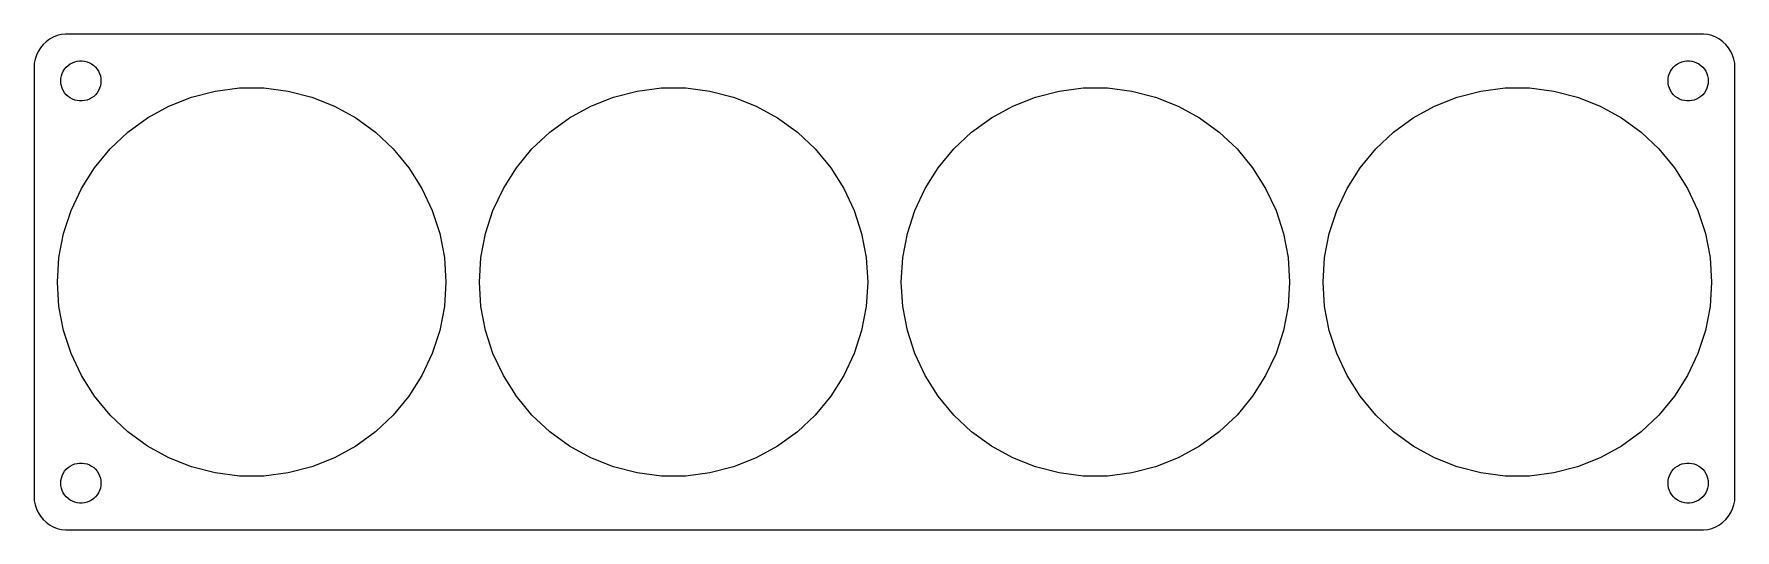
# Model space of a CAD drawing. Header units: metres. Extents: x -127 to 127, y -37 to 37.
import ezdxf

# ---------------------------------------------------------------- set-up
doc = ezdxf.new("R2010")
doc.units = ezdxf.units.M

msp = doc.modelspace()

# ---------------------------------------------------------------- linework, layer by layer
for p, q in [((-125.187, 35.8526), (-125.645, 35.4227)), ((-124.679, 36.2216), (-125.187, 35.8526)), ((-124.129, 36.5241), (-124.679, 36.2216)), ((-123.545, 36.7553), (-124.129, 36.5241)), ((-122.937, 36.9114), (-123.545, 36.7553)), ((-122.314, 36.9901), (-122.937, 36.9114)), ((122.314, 36.9901), (-122.314, 36.9901)), ((122.937, 36.9114), (122.314, 36.9901)), ((123.545, 36.7553), (122.937, 36.9114)), ((124.129, 36.5241), (123.545, 36.7553)), ((124.679, 36.2216), (124.129, 36.5241)), ((125.187, 35.8526), (124.679, 36.2216)), ((125.645, 35.4227), (125.187, 35.8526)), ((-126.843, 33.2434), (-126.961, 32.6267)), ((-126.649, 33.8406), (-126.843, 33.2434)), ((-126.382, 34.4088), (-126.649, 33.8406)), ((-126.045, 34.9389), (-126.382, 34.4088)), ((-125.645, 35.4227), (-126.045, 34.9389)), ((126.045, 34.9389), (125.645, 35.4227)), ((126.382, 34.4088), (126.045, 34.9389)), ((126.649, 33.8406), (126.382, 34.4088)), ((126.843, 33.2434), (126.649, 33.8406)), ((126.961, 32.6267), (126.843, 33.2434)), ((-126.961, 32.6267), (-127, 32)), ((-127, 32), (-127, -32)), ((-122.976, 30.376), (-122.906, 30.7461)), ((-122.906, 30.7461), (-122.789, 31.1044)), ((-122.789, 31.1044), (-122.629, 31.4453)), ((-122.629, 31.4453), (-122.427, 31.7634)), ((-122.427, 31.7634), (-122.187, 32.0536)), ((-122.187, 32.0536), (-121.912, 32.3115)), ((-121.912, 32.3115), (-121.607, 32.533)), ((-121.607, 32.533), (-121.277, 32.7145)), ((-121.277, 32.7145), (-120.927, 32.8532)), ((-120.927, 32.8532), (-120.562, 32.9469)), ((-120.562, 32.9469), (-120.188, 32.9941)), ((-120.188, 32.9941), (-119.812, 32.9941)), ((-119.812, 32.9941), (-119.438, 32.9469)), ((-119.438, 32.9469), (-119.073, 32.8532)), ((-119.073, 32.8532), (-118.723, 32.7145)), ((-118.723, 32.7145), (-118.393, 32.533)), ((-118.393, 32.533), (-118.088, 32.3115)), ((-118.088, 32.3115), (-117.813, 32.0536)), ((-117.813, 32.0536), (-117.573, 31.7634)), ((-117.573, 31.7634), (-117.371, 31.4453)), ((-117.371, 31.4453), (-117.211, 31.1044)), ((-117.211, 31.1044), (-117.094, 30.7461)), ((-117.094, 30.7461), (-117.024, 30.376)), ((117.024, 30.376), (117.094, 30.7461)), ((117.094, 30.7461), (117.211, 31.1044)), ((117.211, 31.1044), (117.371, 31.4453)), ((117.371, 31.4453), (117.573, 31.7634)), ((117.573, 31.7634), (117.813, 32.0536)), ((117.813, 32.0536), (118.088, 32.3115)), ((118.088, 32.3115), (118.393, 32.533)), ((118.393, 32.533), (118.723, 32.7145)), ((118.723, 32.7145), (119.073, 32.8532)), ((119.073, 32.8532), (119.438, 32.9469)), ((119.438, 32.9469), (119.812, 32.9941)), ((119.812, 32.9941), (120.188, 32.9941)), ((120.188, 32.9941), (120.562, 32.9469)), ((120.562, 32.9469), (120.927, 32.8532)), ((120.927, 32.8532), (121.277, 32.7145)), ((121.277, 32.7145), (121.607, 32.533)), ((121.607, 32.533), (121.912, 32.3115)), ((121.912, 32.3115), (122.187, 32.0536)), ((122.187, 32.0536), (122.427, 31.7634)), ((122.427, 31.7634), (122.629, 31.4453)), ((122.629, 31.4453), (122.789, 31.1044)), ((122.789, 31.1044), (122.906, 30.7461)), ((122.906, 30.7461), (122.976, 30.376)), ((127, 32), (126.961, 32.6267)), ((127, -32), (127, 32)), ((-123, 30), (-122.976, 30.376)), ((-122.976, 29.624), (-123, 30)), ((-122.906, 29.2539), (-122.976, 29.624)), ((-122.789, 28.8956), (-122.906, 29.2539)), ((-122.629, 28.5547), (-122.789, 28.8956)), ((-122.427, 28.2366), (-122.629, 28.5547)), ((-122.187, 27.9464), (-122.427, 28.2366)), ((-121.912, 27.6884), (-122.187, 27.9464)), ((-117.813, 27.9464), (-118.088, 27.6884)), ((-117.573, 28.2366), (-117.813, 27.9464)), ((-117.371, 28.5547), (-117.573, 28.2366)), ((-117.211, 28.8956), (-117.371, 28.5547)), ((-117.094, 29.2539), (-117.211, 28.8956)), ((-117.024, 29.624), (-117.094, 29.2539)), ((-117.024, 30.376), (-117, 30)), ((-117, 30), (-117.024, 29.624)), ((-103.461, 27.5806), (-99.9341, 28.4863)), ((-99.9341, 28.4863), (-96.3209, 28.9428)), ((-96.3209, 28.9428), (-92.6791, 28.9428)), ((-92.6791, 28.9428), (-89.0659, 28.4863)), ((-89.0659, 28.4863), (-85.5385, 27.5806)), ((-40.4615, 27.5806), (-36.9341, 28.4863)), ((-36.9341, 28.4863), (-33.3209, 28.9428)), ((-33.3209, 28.9428), (-29.6791, 28.9428)), ((-29.6791, 28.9428), (-26.0659, 28.4863)), ((-26.0659, 28.4863), (-22.5385, 27.5806)), ((22.5385, 27.5806), (26.0659, 28.4863)), ((26.0659, 28.4863), (29.6791, 28.9428)), ((29.6791, 28.9428), (33.3209, 28.9428)), ((33.3209, 28.9428), (36.9341, 28.4863)), ((36.9341, 28.4863), (40.4615, 27.5806)), ((85.5385, 27.5806), (89.0659, 28.4863)), ((89.0659, 28.4863), (92.6791, 28.9428)), ((92.6791, 28.9428), (96.3209, 28.9428)), ((96.3209, 28.9428), (99.9341, 28.4863)), ((99.9341, 28.4863), (103.461, 27.5806)), ((117, 30), (117.024, 30.376)), ((117.024, 29.624), (117, 30)), ((117.094, 29.2539), (117.024, 29.624)), ((117.211, 28.8956), (117.094, 29.2539)), ((117.371, 28.5547), (117.211, 28.8956)), ((117.573, 28.2366), (117.371, 28.5547)), ((117.813, 27.9464), (117.573, 28.2366)), ((118.088, 27.6884), (117.813, 27.9464)), ((122.187, 27.9464), (121.912, 27.6884)), ((122.427, 28.2366), (122.187, 27.9464)), ((122.629, 28.5547), (122.427, 28.2366)), ((122.789, 28.8956), (122.629, 28.5547)), ((122.906, 29.2539), (122.789, 28.8956)), ((122.976, 29.624), (122.906, 29.2539)), ((122.976, 30.376), (123, 30)), ((123, 30), (122.976, 29.624)), ((-121.607, 27.467), (-121.912, 27.6884)), ((-121.277, 27.2855), (-121.607, 27.467)), ((-120.927, 27.1468), (-121.277, 27.2855)), ((-120.562, 27.0531), (-120.927, 27.1468)), ((-120.188, 27.0059), (-120.562, 27.0531)), ((-119.812, 27.0059), (-120.188, 27.0059)), ((-119.438, 27.0531), (-119.812, 27.0059)), ((-119.073, 27.1468), (-119.438, 27.0531)), ((-118.723, 27.2855), (-119.073, 27.1468)), ((-118.393, 27.467), (-118.723, 27.2855)), ((-118.088, 27.6884), (-118.393, 27.467)), ((-110.039, 24.4855), (-106.848, 26.24)), ((-106.848, 26.24), (-103.461, 27.5806)), ((-85.5385, 27.5806), (-82.1524, 26.24)), ((-82.1524, 26.24), (-78.961, 24.4855)), ((-47.039, 24.4855), (-43.8476, 26.24)), ((-43.8476, 26.24), (-40.4615, 27.5806)), ((-22.5385, 27.5806), (-19.1524, 26.24)), ((-19.1524, 26.24), (-15.961, 24.4855)), ((15.961, 24.4855), (19.1524, 26.24)), ((19.1524, 26.24), (22.5385, 27.5806)), ((40.4615, 27.5806), (43.8476, 26.24)), ((43.8476, 26.24), (47.039, 24.4855)), ((78.961, 24.4855), (82.1524, 26.24)), ((82.1524, 26.24), (85.5385, 27.5806)), ((103.461, 27.5806), (106.848, 26.24)), ((106.848, 26.24), (110.039, 24.4855)), ((118.393, 27.467), (118.088, 27.6884)), ((118.723, 27.2855), (118.393, 27.467)), ((119.073, 27.1468), (118.723, 27.2855)), ((119.438, 27.0531), (119.073, 27.1468)), ((119.812, 27.0059), (119.438, 27.0531)), ((120.188, 27.0059), (119.812, 27.0059)), ((120.562, 27.0531), (120.188, 27.0059)), ((120.927, 27.1468), (120.562, 27.0531)), ((121.277, 27.2855), (120.927, 27.1468)), ((121.607, 27.467), (121.277, 27.2855)), ((121.912, 27.6884), (121.607, 27.467)), ((-112.985, 22.3449), (-110.039, 24.4855)), ((-78.961, 24.4855), (-76.0147, 22.3449)), ((-49.9853, 22.3449), (-47.039, 24.4855)), ((-15.961, 24.4855), (-13.0147, 22.3449)), ((13.0147, 22.3449), (15.961, 24.4855)), ((47.039, 24.4855), (49.9853, 22.3449)), ((76.0147, 22.3449), (78.961, 24.4855)), ((110.039, 24.4855), (112.985, 22.3449)), ((-115.64, 19.8519), (-112.985, 22.3449)), ((-76.0147, 22.3449), (-73.3599, 19.8519)), ((-52.6401, 19.8519), (-49.9853, 22.3449)), ((-13.0147, 22.3449), (-10.3599, 19.8519)), ((10.3599, 19.8519), (13.0147, 22.3449)), ((49.9853, 22.3449), (52.6401, 19.8519)), ((73.3599, 19.8519), (76.0147, 22.3449)), ((112.985, 22.3449), (115.64, 19.8519)), ((-117.961, 17.0458), (-115.64, 19.8519)), ((-73.3599, 19.8519), (-71.0385, 17.0458)), ((-54.9615, 17.0458), (-52.6401, 19.8519)), ((-10.3599, 19.8519), (-8.0385, 17.0458)), ((8.0385, 17.0458), (10.3599, 19.8519)), ((52.6401, 19.8519), (54.9615, 17.0458)), ((71.0385, 17.0458), (73.3599, 19.8519)), ((115.64, 19.8519), (117.961, 17.0458)), ((-119.913, 13.9709), (-117.961, 17.0458)), ((-71.0385, 17.0458), (-69.0871, 13.9709)), ((-56.9129, 13.9709), (-54.9615, 17.0458)), ((-8.0385, 17.0458), (-6.0871, 13.9709)), ((6.0871, 13.9709), (8.0385, 17.0458)), ((54.9615, 17.0458), (56.9129, 13.9709)), ((69.0871, 13.9709), (71.0385, 17.0458)), ((117.961, 17.0458), (119.913, 13.9709)), ((-121.464, 10.6756), (-119.913, 13.9709)), ((-69.0871, 13.9709), (-67.5365, 10.6756)), ((-58.4635, 10.6756), (-56.9129, 13.9709)), ((-6.0871, 13.9709), (-4.53647, 10.6756)), ((4.53647, 10.6756), (6.0871, 13.9709)), ((56.9129, 13.9709), (58.4635, 10.6756)), ((67.5365, 10.6756), (69.0871, 13.9709)), ((119.913, 13.9709), (121.464, 10.6756)), ((-122.589, 7.21201), (-121.464, 10.6756)), ((-67.5365, 10.6756), (-66.4111, 7.21201)), ((-59.5889, 7.21201), (-58.4635, 10.6756)), ((-4.53647, 10.6756), (-3.41109, 7.21201)), ((3.41109, 7.21201), (4.53647, 10.6756)), ((58.4635, 10.6756), (59.5889, 7.21201)), ((66.4111, 7.21201), (67.5365, 10.6756)), ((121.464, 10.6756), (122.589, 7.21201)), ((-123.271, 3.63466), (-122.589, 7.21201)), ((-66.4111, 7.21201), (-65.7287, 3.63466)), ((-60.2713, 3.63466), (-59.5889, 7.21201)), ((-3.41109, 7.21201), (-2.72867, 3.63466)), ((2.72867, 3.63466), (3.41109, 7.21201)), ((59.5889, 7.21201), (60.2713, 3.63466)), ((65.7287, 3.63466), (66.4111, 7.21201)), ((122.589, 7.21201), (123.271, 3.63466)), ((-123.5, 0), (-123.271, 3.63466)), ((-65.7287, 3.63466), (-65.5, 0)), ((-60.5, 0), (-60.2713, 3.63466)), ((-2.72867, 3.63466), (-2.5, 0)), ((2.5, 0), (2.72867, 3.63466)), ((60.2713, 3.63466), (60.5, 0)), ((65.5, 0), (65.7287, 3.63466)), ((123.271, 3.63466), (123.5, 0)), ((-123.271, -3.63466), (-123.5, 0)), ((-65.5, 0), (-65.7287, -3.63466)), ((-60.2713, -3.63466), (-60.5, 0)), ((-2.5, 0), (-2.72867, -3.63466)), ((2.72867, -3.63466), (2.5, 0)), ((60.5, 0), (60.2713, -3.63466)), ((65.7287, -3.63466), (65.5, 0)), ((123.5, 0), (123.271, -3.63466)), ((-122.589, -7.21201), (-123.271, -3.63466)), ((-65.7287, -3.63466), (-66.4111, -7.21201)), ((-59.5889, -7.21201), (-60.2713, -3.63466)), ((-2.72867, -3.63466), (-3.41109, -7.21201)), ((3.41109, -7.21201), (2.72867, -3.63466)), ((60.2713, -3.63466), (59.5889, -7.21201)), ((66.4111, -7.21201), (65.7287, -3.63466)), ((123.271, -3.63466), (122.589, -7.21201)), ((-121.464, -10.6756), (-122.589, -7.21201)), ((-66.4111, -7.21201), (-67.5365, -10.6756)), ((-58.4635, -10.6756), (-59.5889, -7.21201)), ((-3.41109, -7.21201), (-4.53647, -10.6756)), ((4.53647, -10.6756), (3.41109, -7.21201)), ((59.5889, -7.21201), (58.4635, -10.6756)), ((67.5365, -10.6756), (66.4111, -7.21201)), ((122.589, -7.21201), (121.464, -10.6756)), ((-119.913, -13.9709), (-121.464, -10.6756)), ((-67.5365, -10.6756), (-69.0871, -13.9709)), ((-56.9129, -13.9709), (-58.4635, -10.6756)), ((-4.53647, -10.6756), (-6.0871, -13.9709)), ((6.0871, -13.9709), (4.53647, -10.6756)), ((58.4635, -10.6756), (56.9129, -13.9709)), ((69.0871, -13.9709), (67.5365, -10.6756)), ((121.464, -10.6756), (119.913, -13.9709)), ((-117.961, -17.0458), (-119.913, -13.9709)), ((-69.0871, -13.9709), (-71.0385, -17.0458)), ((-54.9615, -17.0458), (-56.9129, -13.9709)), ((-6.0871, -13.9709), (-8.0385, -17.0458)), ((8.0385, -17.0458), (6.0871, -13.9709)), ((56.9129, -13.9709), (54.9615, -17.0458)), ((71.0385, -17.0458), (69.0871, -13.9709)), ((119.913, -13.9709), (117.961, -17.0458)), ((-115.64, -19.8519), (-117.961, -17.0458)), ((-71.0385, -17.0458), (-73.3599, -19.8519)), ((-52.6401, -19.8519), (-54.9615, -17.0458)), ((-8.0385, -17.0458), (-10.3599, -19.8519)), ((10.3599, -19.8519), (8.0385, -17.0458)), ((54.9615, -17.0458), (52.6401, -19.8519)), ((73.3599, -19.8519), (71.0385, -17.0458)), ((117.961, -17.0458), (115.64, -19.8519)), ((-112.985, -22.3449), (-115.64, -19.8519)), ((-73.3599, -19.8519), (-76.0147, -22.3449)), ((-49.9853, -22.3449), (-52.6401, -19.8519)), ((-10.3599, -19.8519), (-13.0147, -22.3449)), ((13.0147, -22.3449), (10.3599, -19.8519)), ((52.6401, -19.8519), (49.9853, -22.3449)), ((76.0147, -22.3449), (73.3599, -19.8519)), ((115.64, -19.8519), (112.985, -22.3449)), ((-110.039, -24.4855), (-112.985, -22.3449)), ((-76.0147, -22.3449), (-78.961, -24.4855)), ((-47.039, -24.4855), (-49.9853, -22.3449)), ((-13.0147, -22.3449), (-15.961, -24.4855)), ((15.961, -24.4855), (13.0147, -22.3449)), ((49.9853, -22.3449), (47.039, -24.4855)), ((78.961, -24.4855), (76.0147, -22.3449)), ((112.985, -22.3449), (110.039, -24.4855)), ((-106.848, -26.24), (-110.039, -24.4855)), ((-78.961, -24.4855), (-82.1524, -26.24)), ((-43.8476, -26.24), (-47.039, -24.4855)), ((-15.961, -24.4855), (-19.1524, -26.24)), ((19.1524, -26.24), (15.961, -24.4855)), ((47.039, -24.4855), (43.8476, -26.24)), ((82.1524, -26.24), (78.961, -24.4855)), ((110.039, -24.4855), (106.848, -26.24)), ((-122.187, -27.9464), (-121.912, -27.6884)), ((-121.912, -27.6884), (-121.607, -27.467)), ((-121.607, -27.467), (-121.277, -27.2855)), ((-121.277, -27.2855), (-120.927, -27.1468)), ((-120.927, -27.1468), (-120.562, -27.0531)), ((-120.562, -27.0531), (-120.188, -27.0059)), ((-120.188, -27.0059), (-119.812, -27.0059)), ((-119.812, -27.0059), (-119.438, -27.0531)), ((-119.438, -27.0531), (-119.073, -27.1468)), ((-119.073, -27.1468), (-118.723, -27.2855)), ((-118.723, -27.2855), (-118.393, -27.467)), ((-118.393, -27.467), (-118.088, -27.6884)), ((-118.088, -27.6884), (-117.813, -27.9464)), ((-103.461, -27.5806), (-106.848, -26.24)), ((-99.9341, -28.4863), (-103.461, -27.5806)), ((-85.5385, -27.5806), (-89.0659, -28.4863)), ((-82.1524, -26.24), (-85.5385, -27.5806)), ((-40.4615, -27.5806), (-43.8476, -26.24)), ((-36.9341, -28.4863), (-40.4615, -27.5806)), ((-22.5385, -27.5806), (-26.0659, -28.4863)), ((-19.1524, -26.24), (-22.5385, -27.5806)), ((22.5385, -27.5806), (19.1524, -26.24)), ((26.0659, -28.4863), (22.5385, -27.5806)), ((40.4615, -27.5806), (36.9341, -28.4863)), ((43.8476, -26.24), (40.4615, -27.5806)), ((85.5385, -27.5806), (82.1524, -26.24)), ((89.0659, -28.4863), (85.5385, -27.5806)), ((103.461, -27.5806), (99.9341, -28.4863)), ((106.848, -26.24), (103.461, -27.5806)), ((117.813, -27.9464), (118.088, -27.6884)), ((118.088, -27.6884), (118.393, -27.467)), ((118.393, -27.467), (118.723, -27.2855)), ((118.723, -27.2855), (119.073, -27.1468)), ((119.073, -27.1468), (119.438, -27.0531)), ((119.438, -27.0531), (119.812, -27.0059)), ((119.812, -27.0059), (120.188, -27.0059)), ((120.188, -27.0059), (120.562, -27.0531)), ((120.562, -27.0531), (120.927, -27.1468)), ((120.927, -27.1468), (121.277, -27.2855)), ((121.277, -27.2855), (121.607, -27.467)), ((121.607, -27.467), (121.912, -27.6884)), ((121.912, -27.6884), (122.187, -27.9464)), ((-123, -30), (-122.976, -29.624)), ((-122.976, -30.376), (-123, -30)), ((-122.976, -29.624), (-122.906, -29.2539)), ((-122.906, -30.7461), (-122.976, -30.376)), ((-122.906, -29.2539), (-122.789, -28.8956)), ((-122.789, -28.8956), (-122.629, -28.5547)), ((-122.629, -28.5547), (-122.427, -28.2366)), ((-122.427, -28.2366), (-122.187, -27.9464)), ((-117.813, -27.9464), (-117.573, -28.2366)), ((-117.573, -28.2366), (-117.371, -28.5547)), ((-117.371, -28.5547), (-117.211, -28.8956)), ((-117.211, -28.8956), (-117.094, -29.2539)), ((-117.094, -29.2539), (-117.024, -29.624)), ((-117.024, -30.376), (-117.094, -30.7461)), ((-117.024, -29.624), (-117, -30)), ((-117, -30), (-117.024, -30.376)), ((-96.3209, -28.9428), (-99.9341, -28.4863)), ((-92.6791, -28.9428), (-96.3209, -28.9428)), ((-89.0659, -28.4863), (-92.6791, -28.9428)), ((-33.3209, -28.9428), (-36.9341, -28.4863)), ((-29.6791, -28.9428), (-33.3209, -28.9428)), ((-26.0659, -28.4863), (-29.6791, -28.9428)), ((29.6791, -28.9428), (26.0659, -28.4863)), ((33.3209, -28.9428), (29.6791, -28.9428)), ((36.9341, -28.4863), (33.3209, -28.9428)), ((92.6791, -28.9428), (89.0659, -28.4863)), ((96.3209, -28.9428), (92.6791, -28.9428)), ((99.9341, -28.4863), (96.3209, -28.9428)), ((117, -30), (117.024, -29.624)), ((117.024, -30.376), (117, -30)), ((117.024, -29.624), (117.094, -29.2539)), ((117.094, -30.7461), (117.024, -30.376)), ((117.094, -29.2539), (117.211, -28.8956)), ((117.211, -28.8956), (117.371, -28.5547)), ((117.371, -28.5547), (117.573, -28.2366)), ((117.573, -28.2366), (117.813, -27.9464)), ((122.187, -27.9464), (122.427, -28.2366)), ((122.427, -28.2366), (122.629, -28.5547)), ((122.629, -28.5547), (122.789, -28.8956)), ((122.789, -28.8956), (122.906, -29.2539)), ((122.906, -29.2539), (122.976, -29.624)), ((122.976, -30.376), (122.906, -30.7461)), ((122.976, -29.624), (123, -30)), ((123, -30), (122.976, -30.376)), ((-127, -32), (-126.961, -32.6267)), ((-126.961, -32.6267), (-126.843, -33.2434)), ((-122.789, -31.1044), (-122.906, -30.7461)), ((-122.629, -31.4453), (-122.789, -31.1044)), ((-122.427, -31.7634), (-122.629, -31.4453)), ((-122.187, -32.0536), (-122.427, -31.7634)), ((-121.912, -32.3115), (-122.187, -32.0536)), ((-121.607, -32.533), (-121.912, -32.3115)), ((-121.277, -32.7145), (-121.607, -32.533)), ((-120.927, -32.8532), (-121.277, -32.7145)), ((-120.562, -32.9469), (-120.927, -32.8532)), ((-120.188, -32.9941), (-120.562, -32.9469)), ((-119.812, -32.9941), (-120.188, -32.9941)), ((-119.438, -32.9469), (-119.812, -32.9941)), ((-119.073, -32.8532), (-119.438, -32.9469)), ((-118.723, -32.7145), (-119.073, -32.8532)), ((-118.393, -32.533), (-118.723, -32.7145)), ((-118.088, -32.3115), (-118.393, -32.533)), ((-117.813, -32.0536), (-118.088, -32.3115)), ((-117.573, -31.7634), (-117.813, -32.0536)), ((-117.371, -31.4453), (-117.573, -31.7634)), ((-117.211, -31.1044), (-117.371, -31.4453)), ((-117.094, -30.7461), (-117.211, -31.1044)), ((117.211, -31.1044), (117.094, -30.7461)), ((117.371, -31.4453), (117.211, -31.1044)), ((117.573, -31.7634), (117.371, -31.4453)), ((117.813, -32.0536), (117.573, -31.7634)), ((118.088, -32.3115), (117.813, -32.0536)), ((118.393, -32.533), (118.088, -32.3115)), ((118.723, -32.7145), (118.393, -32.533)), ((119.073, -32.8532), (118.723, -32.7145)), ((119.438, -32.9469), (119.073, -32.8532)), ((119.812, -32.9941), (119.438, -32.9469)), ((120.188, -32.9941), (119.812, -32.9941)), ((120.562, -32.9469), (120.188, -32.9941)), ((120.927, -32.8532), (120.562, -32.9469)), ((121.277, -32.7145), (120.927, -32.8532)), ((121.607, -32.533), (121.277, -32.7145)), ((121.912, -32.3115), (121.607, -32.533)), ((122.187, -32.0536), (121.912, -32.3115)), ((122.427, -31.7634), (122.187, -32.0536)), ((122.629, -31.4453), (122.427, -31.7634)), ((122.789, -31.1044), (122.629, -31.4453)), ((122.906, -30.7461), (122.789, -31.1044)), ((126.843, -33.2434), (126.961, -32.6267)), ((126.961, -32.6267), (127, -32)), ((-126.843, -33.2434), (-126.649, -33.8406)), ((-126.649, -33.8406), (-126.382, -34.4088)), ((-126.382, -34.4088), (-126.045, -34.9389)), ((-126.045, -34.9389), (-125.645, -35.4227)), ((-125.645, -35.4227), (-125.187, -35.8526)), ((125.187, -35.8526), (125.645, -35.4227)), ((125.645, -35.4227), (126.045, -34.9389)), ((126.045, -34.9389), (126.382, -34.4088)), ((126.382, -34.4088), (126.649, -33.8406)), ((126.649, -33.8406), (126.843, -33.2434)), ((-125.187, -35.8526), (-124.679, -36.2216)), ((-124.679, -36.2216), (-124.129, -36.5241)), ((-124.129, -36.5241), (-123.545, -36.7553)), ((-123.545, -36.7553), (-122.937, -36.9114)), ((-122.937, -36.9114), (-122.314, -36.9901)), ((-122.314, -36.9901), (122.314, -36.9901)), ((122.314, -36.9901), (122.937, -36.9114)), ((122.937, -36.9114), (123.545, -36.7553)), ((123.545, -36.7553), (124.129, -36.5241)), ((124.129, -36.5241), (124.679, -36.2216)), ((124.679, -36.2216), (125.187, -35.8526))]:
    msp.add_line(p, q)

doc.saveas('drawing.dxf')
